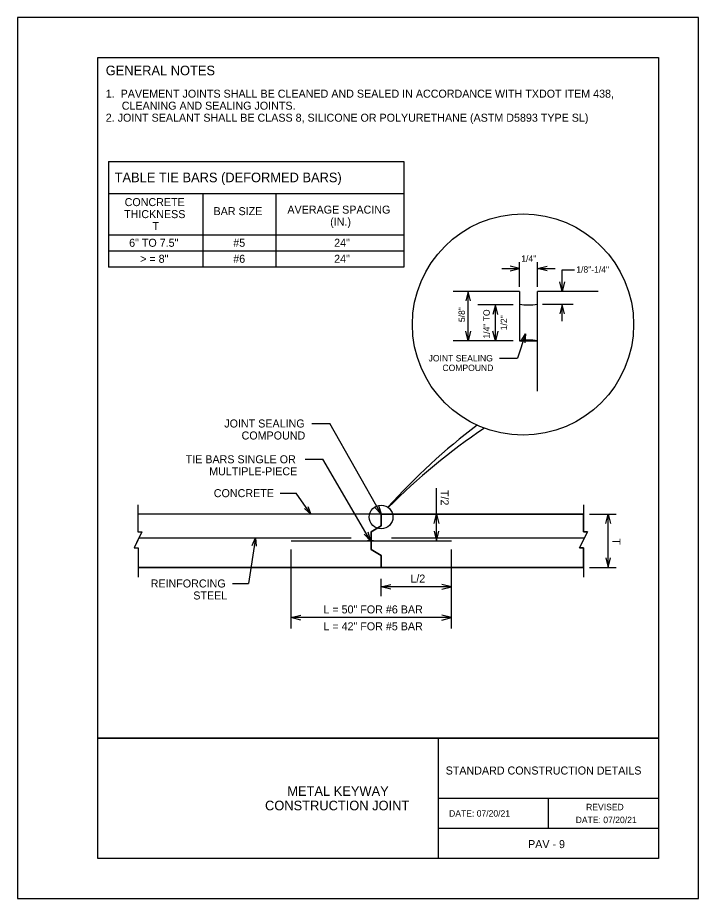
# Model space of a CAD drawing. Extents: x 2082851.6 to 2082860.1, y 13331272.2 to 13331283.2.
import ezdxf

# ---------------------------------------------------------------- set-up
doc = ezdxf.new("R2010")
doc.units = 0
for name, color, linetype in [('det red', 7, 'Continuous'), ('Detail', 7, 'Continuous'), ('Detail Label', 7, 'Continuous'), ('FILL', 7, 'Continuous'), ('Non-Print', 7, 'Continuous'), ('Sheet Title Block', 7, 'Continuous')]:
    doc.layers.add(name, color=color, linetype=linetype)

msp = doc.modelspace()

# ---------------------------------------------------------------- linework, layer by layer
at = {"layer": 'det red'}
for p, q in [((2082856.102, 13331276.863), (2082855.98, 13331276.789)), ((2082856.102, 13331276.937), (2082856.102, 13331276.863)), ((2082855.98, 13331276.789), (2082855.98, 13331276.567)), ((2082856.102, 13331276.493), (2082855.98, 13331276.567)), ((2082856.102, 13331276.493), (2082856.102, 13331276.344))]:
    msp.add_line(p, q, dxfattribs=at)
at = {"layer": 'Detail'}
for p, q in [((2082857.83, 13331279.792), (2082857.003, 13331279.792)), ((2082857.83, 13331279.792), (2082857.83, 13331279.174)), ((2082858.054, 13331279.174), (2082858.054, 13331279.792)), ((2082858.812, 13331279.792), (2082858.054, 13331279.792)), ((2082858.054, 13331279.174), (2082857.83, 13331279.174)), ((2082858.054, 13331278.546), (2082858.054, 13331279.174)), ((2082856.102, 13331277.011), (2082853.064, 13331277.011)), ((2082856.102, 13331277.011), (2082853.064, 13331277.011)), ((2082853.066, 13331277.011), (2082853.066, 13331277.011)), ((2082856.102, 13331277.011), (2082858.628, 13331277.011)), ((2082856.102, 13331276.936), (2082856.102, 13331277.011)), ((2082856.102, 13331276.936), (2082856.102, 13331277.011)), ((2082856.102, 13331277.011), (2082856.102, 13331276.936)), ((2082855.98, 13331276.789), (2082856.102, 13331276.863)), ((2082856.102, 13331276.863), (2082855.98, 13331276.789)), ((2082856.102, 13331276.863), (2082856.102, 13331276.936)), ((2082856.102, 13331276.936), (2082856.102, 13331276.863)), ((2082855.98, 13331276.678), (2082855.98, 13331276.789)), ((2082855.98, 13331276.789), (2082855.98, 13331276.678)), ((2082853.078, 13331276.712), (2082855.73, 13331276.712)), ((2082854.98, 13331276.678), (2082856.102, 13331276.678)), ((2082855.932, 13331276.678), (2082856.009, 13331276.678)), ((2082855.98, 13331276.678), (2082855.932, 13331276.678)), ((2082855.932, 13331276.678), (2082855.98, 13331276.678)), ((2082855.98, 13331276.567), (2082855.98, 13331276.678)), ((2082855.98, 13331276.678), (2082856.009, 13331276.678)), ((2082856.009, 13331276.678), (2082855.98, 13331276.678)), ((2082855.98, 13331276.678), (2082855.98, 13331276.567)), ((2082856.102, 13331276.678), (2082856.98, 13331276.678)), ((2082856.23, 13331276.712), (2082858.642, 13331276.712)), ((2082856.102, 13331276.493), (2082855.98, 13331276.567)), ((2082855.98, 13331276.567), (2082856.102, 13331276.493)), ((2082856.102, 13331276.344), (2082856.102, 13331276.493)), ((2082856.102, 13331276.493), (2082856.102, 13331276.344)), ((2082856.102, 13331276.344), (2082853.067, 13331276.344)), ((2082858.631, 13331276.344), (2082856.102, 13331276.344))]:
    msp.add_line(p, q, dxfattribs=at)
for points in [[(2082853.064, 13331277.126), (2082853.064, 13331276.789), (2082853.116, 13331276.789), (2082853.017, 13331276.588), (2082853.067, 13331276.589), (2082853.067, 13331276.224)], [(2082858.628, 13331277.126), (2082858.628, 13331276.789), (2082858.68, 13331276.789), (2082858.581, 13331276.588), (2082858.631, 13331276.589), (2082858.631, 13331276.224)], [(2082853.064, 13331277.011), (2082853.064, 13331276.789), (2082853.116, 13331276.789), (2082853.078, 13331276.712), (2082853.017, 13331276.588), (2082853.067, 13331276.589), (2082853.067, 13331276.344)], [(2082858.628, 13331277.011), (2082856.793, 13331277.011), (2082856.102, 13331277.011)], [(2082858.631, 13331276.344), (2082858.631, 13331276.589), (2082858.581, 13331276.588), (2082858.642, 13331276.712), (2082858.68, 13331276.789), (2082858.628, 13331276.789), (2082858.628, 13331277.011)], [(2082853.067, 13331276.344), (2082854.98, 13331276.344), (2082856.102, 13331276.344)], [(2082856.102, 13331276.344), (2082856.98, 13331276.344), (2082858.631, 13331276.344)]]:
    msp.add_lwpolyline(points, dxfattribs=at)
for centre, radius in [((2082857.874, 13331279.378), 1.381), ((2082856.102, 13331276.974), 0.148)]:
    msp.add_circle(centre, radius, dxfattribs=at)
for centre, radius, start, end in [((2082857.946, 13331280.556), 0.932, 262.8066, 276.6436), ((2082857.947, 13331278.468), 0.716, 81.381, 99.3187), ((2082862.067, 13331271.825), 7.896, 127.121, 138.1226), ((2082861.798, 13331271.531), 7.896, 123.9204, 135.2351)]:
    msp.add_arc(centre, radius, start, end, dxfattribs=at)
at = {"layer": 'Detail Label'}
for p, q in [((2082852.699, 13331281.415), (2082856.387, 13331281.415)), ((2082852.699, 13331281.415), (2082852.699, 13331280.094)), ((2082856.387, 13331281.415), (2082856.387, 13331280.094)), ((2082852.699, 13331281.015), (2082856.387, 13331281.015)), ((2082853.876, 13331281.015), (2082853.876, 13331280.094)), ((2082854.786, 13331281.015), (2082854.786, 13331280.094)), ((2082852.699, 13331280.499), (2082856.387, 13331280.499)), ((2082852.699, 13331280.299), (2082856.387, 13331280.299)), ((2082852.699, 13331280.099), (2082856.387, 13331280.099)), ((2082857.61, 13331280.078), (2082857.832, 13331280.078)), ((2082857.832, 13331279.85), (2082857.832, 13331280.158)), ((2082858.054, 13331279.85), (2082858.054, 13331280.158)), ((2082858.054, 13331280.078), (2082858.276, 13331280.078)), ((2082858.363, 13331279.792), (2082858.363, 13331280.061)), ((2082858.363, 13331280.061), (2082858.515, 13331280.061)), ((2082857.189, 13331279.175), (2082857.189, 13331279.792)), ((2082857.752, 13331279.623), (2082857.308, 13331279.623)), ((2082857.529, 13331279.175), (2082857.529, 13331279.623)), ((2082858.501, 13331279.63), (2082858.118, 13331279.63)), ((2082858.363, 13331279.422), (2082858.363, 13331279.63)), ((2082857.753, 13331279.175), (2082857.003, 13331279.175)), ((2082857.907, 13331279.262), (2082857.804, 13331278.957)), ((2082857.582, 13331278.957), (2082857.804, 13331278.957)), ((2082855.239, 13331278.143), (2082855.461, 13331278.143)), ((2082856.102, 13331277.011), (2082855.461, 13331278.143)), ((2082855.152, 13331277.695), (2082855.374, 13331277.695)), ((2082855.97, 13331276.678), (2082855.374, 13331277.695)), ((2082856.793, 13331277.011), (2082856.793, 13331277.333)), ((2082854.84, 13331277.272), (2082855.04, 13331277.272)), ((2082855.223, 13331277.011), (2082855.04, 13331277.272)), ((2082856.793, 13331276.678), (2082856.793, 13331277.011)), ((2082858.703, 13331277.011), (2082859.037, 13331277.011)), ((2082858.937, 13331276.344), (2082858.937, 13331277.011)), ((2082854.534, 13331276.712), (2082854.445, 13331276.144)), ((2082854.98, 13331275.581), (2082854.98, 13331276.569)), ((2082856.98, 13331275.581), (2082856.98, 13331276.569)), ((2082858.703, 13331276.344), (2082859.037, 13331276.344)), ((2082856.102, 13331275.987), (2082856.102, 13331276.202)), ((2082854.245, 13331276.144), (2082854.445, 13331276.144)), ((2082856.98, 13331276.102), (2082856.102, 13331276.102)), ((2082856.98, 13331275.717), (2082854.98, 13331275.717))]:
    msp.add_line(p, q, dxfattribs=at)
for points in [[(2082857.712, 13331280.048), (2082857.832, 13331280.078), (2082857.712, 13331280.108)], [(2082858.174, 13331280.048), (2082858.054, 13331280.078), (2082858.174, 13331280.108)], [(2082858.393, 13331279.912), (2082858.363, 13331279.792), (2082858.333, 13331279.912)], [(2082857.219, 13331279.672), (2082857.189, 13331279.792), (2082857.159, 13331279.672)], [(2082857.559, 13331279.503), (2082857.529, 13331279.623), (2082857.499, 13331279.503)], [(2082858.393, 13331279.51), (2082858.363, 13331279.63), (2082858.333, 13331279.51)], [(2082857.219, 13331279.295), (2082857.189, 13331279.175), (2082857.159, 13331279.295)], [(2082857.559, 13331279.295), (2082857.529, 13331279.175), (2082857.499, 13331279.295)], [(2082857.845, 13331279.166), (2082857.907, 13331279.262), (2082857.898, 13331279.148)], [(2082855.186, 13331277.107), (2082855.223, 13331277.011), (2082855.145, 13331277.079)], [(2082856.071, 13331277.121), (2082856.102, 13331277.011), (2082856.023, 13331277.094)], [(2082856.763, 13331276.891), (2082856.793, 13331277.011), (2082856.823, 13331276.891)], [(2082858.907, 13331276.891), (2082858.937, 13331277.011), (2082858.967, 13331276.891)], [(2082855.938, 13331276.788), (2082855.97, 13331276.678), (2082855.89, 13331276.76)], [(2082856.763, 13331276.798), (2082856.793, 13331276.678), (2082856.823, 13331276.798)], [(2082854.494, 13331276.617), (2082854.534, 13331276.712), (2082854.543, 13331276.609)], [(2082858.907, 13331276.464), (2082858.937, 13331276.344), (2082858.967, 13331276.464)], [(2082856.222, 13331276.072), (2082856.102, 13331276.102), (2082856.222, 13331276.132)], [(2082856.86, 13331276.072), (2082856.98, 13331276.102), (2082856.86, 13331276.132)], [(2082855.1, 13331275.687), (2082854.98, 13331275.717), (2082855.1, 13331275.747)], [(2082856.86, 13331275.687), (2082856.98, 13331275.717), (2082856.86, 13331275.747)]]:
    msp.add_lwpolyline(points, dxfattribs=at)
at = {"layer": 'FILL'}
msp.add_line((2082857.83, 13331279.631), (2082857.83, 13331279.174), dxfattribs=at)
for points in [[(2082858.054, 13331279.174), (2082858.054, 13331279.177), (2082858.054, 13331279.63)], [(2082857.83, 13331279.174), (2082857.942, 13331279.174), (2082858.054, 13331279.174)]]:
    msp.add_lwpolyline(points, dxfattribs=at)
msp.add_arc((2082857.946, 13331280.556), 0.932, 262.8066, 276.6436, dxfattribs=at)
at = {"layer": 'Non-Print'}
msp.add_lwpolyline([(2082851.564, 13331272.211), (2082860.064, 13331272.211), (2082860.064, 13331283.211), (2082851.564, 13331283.211)], close=True, dxfattribs=at)
at = {"layer": 'Sheet Title Block'}
for p, q in [((2082856.814, 13331274.211), (2082856.814, 13331272.711)), ((2082856.814, 13331273.461), (2082859.564, 13331273.461)), ((2082858.189, 13331273.461), (2082858.189, 13331273.086)), ((2082856.814, 13331273.086), (2082859.564, 13331273.086))]:
    msp.add_line(p, q, dxfattribs=at)
for points in [[(2082852.564, 13331282.711), (2082859.564, 13331282.711), (2082859.564, 13331274.211), (2082852.564, 13331274.211)], [(2082852.564, 13331274.211), (2082859.564, 13331274.211), (2082859.564, 13331272.711), (2082852.564, 13331272.711)]]:
    msp.add_lwpolyline(points, close=True, dxfattribs=at)

# ---------------------------------------------------------------- texts
at = {"layer": 'Detail Label'}
for s, height, p in [('GENERAL NOTES', 0.12, (2082852.664, 13331282.491)), ('1.  PAVEMENT JOINTS SHALL BE CLEANED AND SEALED IN ACCORDANCE WITH TXDOT ITEM 438, ', 0.1, (2082852.664, 13331282.211)), ('CLEANING AND SEALING JOINTS.', 0.1, (2082852.864, 13331282.061)), ('2. JOINT SEALANT SHALL BE CLASS 8, SILICONE OR POLYURETHANE (ASTM D5893 TYPE SL)', 0.1, (2082852.664, 13331281.911)), ('CONCRETE', 0.1, (2082852.9, 13331280.857)), ('BAR SIZE', 0.1, (2082854.01, 13331280.744)), ('AVERAGE SPACING', 0.1, (2082854.932, 13331280.763)), ('THICKNESS', 0.1, (2082852.893, 13331280.707)), ('(IN.)', 0.1, (2082855.466, 13331280.613)), ('T', 0.1, (2082853.248, 13331280.557)), ('JOINT SEALING', 0.08, (2082856.695, 13331278.917)), ('COMPOUND', 0.08, (2082856.868, 13331278.797)), ('JOINT SEALING', 0.1, (2082854.144, 13331278.092)), ('COMPOUND', 0.1, (2082854.36, 13331277.942)), ('TIE BARS SINGLE OR', 0.1, (2082853.662, 13331277.645)), ('MULTIPLE-PIECE', 0.1, (2082853.955, 13331277.495)), ('CONCRETE ', 0.1, (2082854.013, 13331277.222)), ('REINFORCING', 0.1, (2082853.225, 13331276.094)), ('STEEL', 0.1, (2082853.757, 13331275.944))]:
    msp.add_text(s, height=height, dxfattribs=at).set_placement(p)
for s, height, rotation, p in [('TABLE TIE BARS (DEFORMED BARS)', 0.12, 360, (2082852.775, 13331281.155)), ('6" TO 7.5"', 0.1, 360, (2082852.956, 13331280.349)), ('#5', 0.1, 360, (2082854.256, 13331280.349)), ('24"', 0.1, 360, (2082855.516, 13331280.349)), ('> = 8"', 0.1, 360, (2082853.094, 13331280.149)), ('#6', 0.1, 360, (2082854.256, 13331280.149)), ('24"', 0.1, 360, (2082855.516, 13331280.149)), ('1/4"', 0.08, 360, (2082857.852, 13331280.161)), ('1/8"-1/4"', 0.08, 360, (2082858.539, 13331280.025)), ('5/8"', 0.08, 90, (2082857.149, 13331279.408)), ('1/4" TO', 0.08, 90, (2082857.459, 13331279.202)), ('1/2"', 0.08, 90, (2082857.675, 13331279.306)), ('T/2', 0.1, 270, (2082856.846, 13331277.312)), ('T', 0.1, 270, (2082858.99, 13331276.707)), ('L/2', 0.1, 360, (2082856.467, 13331276.155)), ('L = 50" FOR #6 BAR', 0.1, 360, (2082855.382, 13331275.77)), ('L = 42" FOR #5 BAR', 0.1, 360, (2082855.382, 13331275.559))]:
    msp.add_text(s, height=height, rotation=rotation, dxfattribs=at).set_placement(p)
at = {"layer": 'Sheet Title Block'}
for s, height, p in [('STANDARD CONSTRUCTION DETAILS', 0.1, (2082856.908, 13331273.758)), ('METAL KEYWAY ', 0.12, (2082854.931, 13331273.491)), ('CONSTRUCTION JOINT', 0.12, (2082854.653, 13331273.311)), ('REVISED', 0.08, (2082858.662, 13331273.312)), ('DATE: 07/20/21', 0.08, (2082856.951, 13331273.232)), (' DATE: 07/20/21', 0.08, (2082858.502, 13331273.151)), ('PAV - 9', 0.1, (2082857.937, 13331272.839))]:
    msp.add_text(s, height=height, dxfattribs=at).set_placement(p)

doc.saveas('drawing.dxf')
